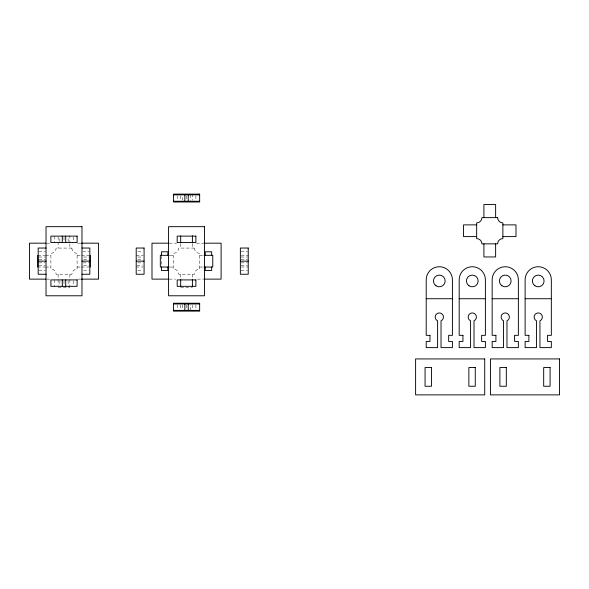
<?xml version="1.0" encoding="UTF-8"?>
<svg xmlns="http://www.w3.org/2000/svg" width="589" height="589" viewBox="0 0 589 589"><rect width="100%" height="100%" fill="white"/><g stroke="black" fill="none" stroke-linecap="round" stroke-linejoin="round"><path stroke-width="0.44" stroke-dasharray="2.94 2.21" d="M59.879 241.623L59.879 237.036M68.125 241.623L68.125 236.123M182.421 200.348L182.421 195.762M190.667 310.381L190.667 304.881M46.73 243.183L50.367 243.183M77.645 243.183L81.282 243.183M169.271 243.183L176.545 243.183M196.549 243.183L202.918 243.183M38.903 251.797L45.316 251.797M82.688 251.797L89.108 251.797M137.848 251.797L142.435 251.797M241.085 251.797L247.505 251.797M37.777 255.324L45.169 255.287M45.648 255.324L50.89 255.324M77.107 255.324L80.605 255.324M81.481 255.324L89.83 255.287M136.206 255.287L143.201 255.287M169.934 255.324L173.431 255.324M199.649 255.324L203.146 255.324M241.24 255.287L248.227 255.287M38.903 257.025L45.316 257.025M83.609 257.025L89.108 257.025M137.848 257.025L142.435 257.025M241.085 257.025L247.505 257.025M38.903 259.44L45.316 259.44M83.609 259.44L89.108 259.44M137.848 259.44L142.435 259.44M241.085 259.44L247.505 259.44M38.903 262.863L45.316 262.863M83.093 262.863L89.108 262.863M137.738 262.863L142.95 262.863M241.085 262.863L247.505 262.863M38.903 265.278L45.316 265.278M83.609 265.278L89.108 265.278M136.935 265.278L142.435 265.278M241.085 265.278L247.505 265.278M37.777 267.053L45.169 267.008M45.648 267.053L50.89 267.053M77.107 267.053L80.605 267.053M81.481 267.053L89.83 267.008M136.206 267.008L143.201 267.008M169.934 267.053L173.431 267.053M199.649 267.053L203.146 267.053M241.24 267.008L248.227 267.008M38.903 270.498L45.316 270.498M83.609 270.498L89.108 270.498M137.848 270.498L142.435 270.498M241.085 270.498L247.505 270.498M46.73 279.127L50.367 279.127M77.645 279.127L81.282 279.127M169.271 279.127L175.632 279.127M197.462 279.127L202.918 279.127M58.134 287.41L69.863 287.41M180.676 287.41L192.404 287.41M195.894 195.762L195.894 200.348M195.894 304.881L195.894 309.468M192.404 194.12L192.404 200.238M192.404 243.713L192.404 248.079M192.404 274.297L192.404 278.671M192.404 304.992L192.404 311.11M190.667 194.849L190.667 200.348M186.544 195.872L186.544 200.238M186.544 304.992L186.544 309.358M182.421 304.881L182.421 309.468M180.676 195.872L180.676 200.238M180.676 243.713L180.676 248.079M180.676 274.297L180.676 278.671M180.676 304.992L180.676 309.358M177.193 195.762L177.193 200.348M177.193 304.881L177.193 309.468M161.445 256.252L161.445 266.044M73.345 237.036L73.353 241.623M73.345 280.828L73.353 284.494M69.863 235.401L69.863 242.837M69.863 243.713L69.863 248.079M69.863 274.297L69.863 278.671M69.863 279.539L69.863 287.049M68.125 280.828L68.125 286.328M64.002 237.146L64.002 241.512M64.002 280.938L64.002 285.304M59.879 280.828L59.879 284.494M58.134 236.719L58.134 241.512M58.134 241.961L58.134 248.079M58.134 274.297L58.134 278.671M58.134 279.539L58.134 285.304M54.652 236.123L54.652 242.535M54.652 279.915L54.652 286.328M71.865 248.079L56.132 248.079A5.242 5.242 0 0 1 50.89 253.322L50.89 269.055A5.242 5.242 0 0 1 56.132 274.297L71.865 274.297A5.242 5.242 0 0 1 77.107 269.055L77.107 253.322A5.242 5.242 0 0 1 71.865 248.079M194.407 248.079L178.673 248.079A5.242 5.242 0 0 1 173.431 253.322L173.431 269.055A5.242 5.242 0 0 1 178.673 274.297L194.407 274.297A5.242 5.242 0 0 1 199.649 269.055L199.649 253.322A5.242 5.242 0 0 1 194.407 248.079"/><path stroke-width="0.88" d="M173.431 194.849L199.649 194.849M173.431 201.261L199.649 201.261M476.663 224.873L463.55 224.873L463.55 236.594L476.663 236.594M502.881 224.873L515.986 224.873L515.986 236.594L502.881 236.594M45.817 243.183L29.45 243.183L29.45 279.127L45.817 279.127M81.282 243.183L98.562 243.183L98.562 279.127L81.282 279.127M168.358 243.183L151.991 243.183L151.991 279.127L168.358 279.127M203.823 243.183L221.103 243.183L221.103 279.127L203.823 279.127M46.045 248.035L38.175 248.035L38.175 274.253L46.045 274.253M81.967 248.035L89.83 248.035L89.83 274.253L81.967 274.253M169.065 255.324L160.318 255.324L160.318 267.053L169.065 267.053M204.022 255.324L212.762 255.324L212.762 267.053L204.022 267.053M38.175 261.148L46.045 261.148M81.967 261.148L89.83 261.148M136.206 261.148L144.077 261.148M240.364 261.148L248.227 261.148M426.208 298.733L452.426 298.733M459.177 298.733L485.395 298.733M492.154 298.733L518.372 298.733M525.123 298.733L551.341 298.733M173.431 303.968L199.649 303.968M173.431 310.381L199.649 310.381M495.629 217.628L495.629 204.516L483.908 204.516L483.908 217.628M495.629 243.846L495.629 256.951L483.908 256.951L483.908 243.846M211.65 255.361L211.65 251.797L205.23 251.797L205.23 255.361M211.65 266.935L211.65 270.498L205.23 270.498L205.23 266.935M192.404 235.843L192.404 242.837M192.404 279.539L192.404 286.534M188.252 194.849L188.252 201.261M188.252 303.968L188.252 310.381M184.836 194.849L184.836 201.261M184.836 303.968L184.836 310.381M180.676 235.843L180.676 242.837M180.676 279.539L180.676 286.534M167.858 255.361L167.858 251.797L161.445 251.797L161.445 255.361M167.858 266.935L167.858 270.498L161.445 270.498L161.445 266.935M90.22 255.324L90.22 267.053M65.71 236.123L65.71 242.535M65.71 279.915L65.71 286.328M62.294 236.123L62.294 242.535M62.294 279.915L62.294 286.328M37.777 255.324L37.777 267.053M199.649 194.12L173.431 194.12L173.431 201.983L199.649 201.983L199.649 194.12M497.639 217.628L481.905 217.628A5.242 5.242 0 0 1 476.663 222.87L476.663 238.597A5.242 5.242 0 0 1 481.905 243.846L497.639 243.846A5.242 5.242 0 0 1 502.881 238.597L502.881 222.87A5.242 5.242 0 0 1 497.639 217.628M81.981 226.669L46.03 226.669L46.03 295.781L81.981 295.781L81.981 226.669M204.523 226.669L168.572 226.669L168.572 295.781L204.523 295.781L204.523 226.669M77.107 236.123L50.89 236.123L50.89 242.535L77.107 242.535L77.107 236.123M195.887 236.123L177.193 236.123L177.193 242.535L195.887 242.535L195.887 236.123M144.077 248.035L136.206 248.035L136.206 274.253L144.077 274.253L144.077 248.035M248.227 248.035L240.364 248.035L240.364 274.253L248.227 274.253L248.227 248.035M77.107 279.915L50.89 279.915L50.89 286.328L77.107 286.328L77.107 279.915M195.887 279.915L177.193 279.915L177.193 286.328L195.887 286.328L195.887 279.915M199.649 303.239L173.431 303.239L173.431 311.11L199.649 311.11L199.649 303.239M429.97 335.332L426.208 335.332L426.208 279.841A13.113 13.113 0 0 1 439.313 266.729A13.113 13.113 0 0 1 452.426 279.841L452.418 335.332L448.671 335.332L448.671 341.443L452.418 341.443L452.418 347.62L441.028 347.62L441.028 320.814A4.123 4.123 0 0 0 442.56 314.511A4.123 4.123 0 0 0 436.074 314.511A4.123 4.123 0 0 0 437.605 320.814L437.605 347.62L426.208 347.62L426.208 341.443L429.97 341.443L429.97 335.332M462.939 335.332L459.177 335.332L459.177 279.841A13.113 13.113 0 0 1 472.29 266.729A13.113 13.113 0 0 1 485.395 279.841L485.395 335.332L481.64 335.332L481.64 341.443L485.395 341.443L485.395 347.62L474.005 347.62L474.005 320.814A4.123 4.123 0 0 0 475.537 314.511A4.123 4.123 0 0 0 469.05 314.511A4.123 4.123 0 0 0 470.582 320.814L470.582 347.62L459.177 347.62L459.177 341.443L462.939 341.443L462.939 335.332M495.916 335.332L492.154 335.332L492.154 279.841A13.113 13.113 0 0 1 505.259 266.729A13.113 13.113 0 0 1 518.372 279.841L518.364 335.332L514.609 335.332L514.609 341.443L518.364 341.443L518.364 347.62L506.974 347.62L506.974 320.814A4.123 4.123 0 0 0 508.506 314.511A4.123 4.123 0 0 0 502.019 314.511A4.123 4.123 0 0 0 503.551 320.814L503.551 347.62L492.154 347.62L492.154 341.443L495.916 341.443L495.916 335.332M528.885 335.332L525.123 335.332L525.123 279.841A13.113 13.113 0 0 1 538.228 266.729A13.113 13.113 0 0 1 551.341 279.841L551.333 335.332L547.586 335.332L547.586 341.443L551.333 341.443L551.333 347.62L539.944 347.62L539.944 320.814A4.123 4.123 0 0 0 541.475 314.511A4.123 4.123 0 0 0 534.989 314.511A4.123 4.123 0 0 0 536.52 320.814L536.52 347.62L525.123 347.62L525.123 341.443L528.885 341.443L528.885 335.332M484.718 358.929L415.606 358.929L415.606 394.88L484.718 394.88L484.718 358.929M559.55 358.929L490.438 358.929L490.438 394.88L559.55 394.88L559.55 358.929M431.479 367.551L425.059 367.551L425.059 386.251L431.479 386.251L431.479 367.551M475.264 367.551L468.851 367.551L468.851 386.251L475.264 386.251L475.264 367.551M506.312 367.551L499.892 367.551L499.892 386.251L506.312 386.251L506.312 367.551M550.097 367.551L543.684 367.551L543.684 386.251L550.097 386.251L550.097 367.551M534.871 285.761A5.861 5.861 0 0 0 544.074 281.461A5.861 5.861 0 0 0 535.747 275.645A5.861 5.861 0 0 0 534.871 285.761M501.902 285.761A5.861 5.861 0 0 0 511.097 281.461A5.861 5.861 0 0 0 502.778 275.645A5.861 5.861 0 0 0 501.902 285.761M468.925 285.761A5.861 5.861 0 0 0 478.128 281.461A5.861 5.861 0 0 0 469.808 275.645A5.861 5.861 0 0 0 468.925 285.761M435.956 285.761A5.861 5.861 0 0 0 445.159 281.461A5.861 5.861 0 0 0 436.832 275.645A5.861 5.861 0 0 0 435.956 285.761"/></g></svg>
